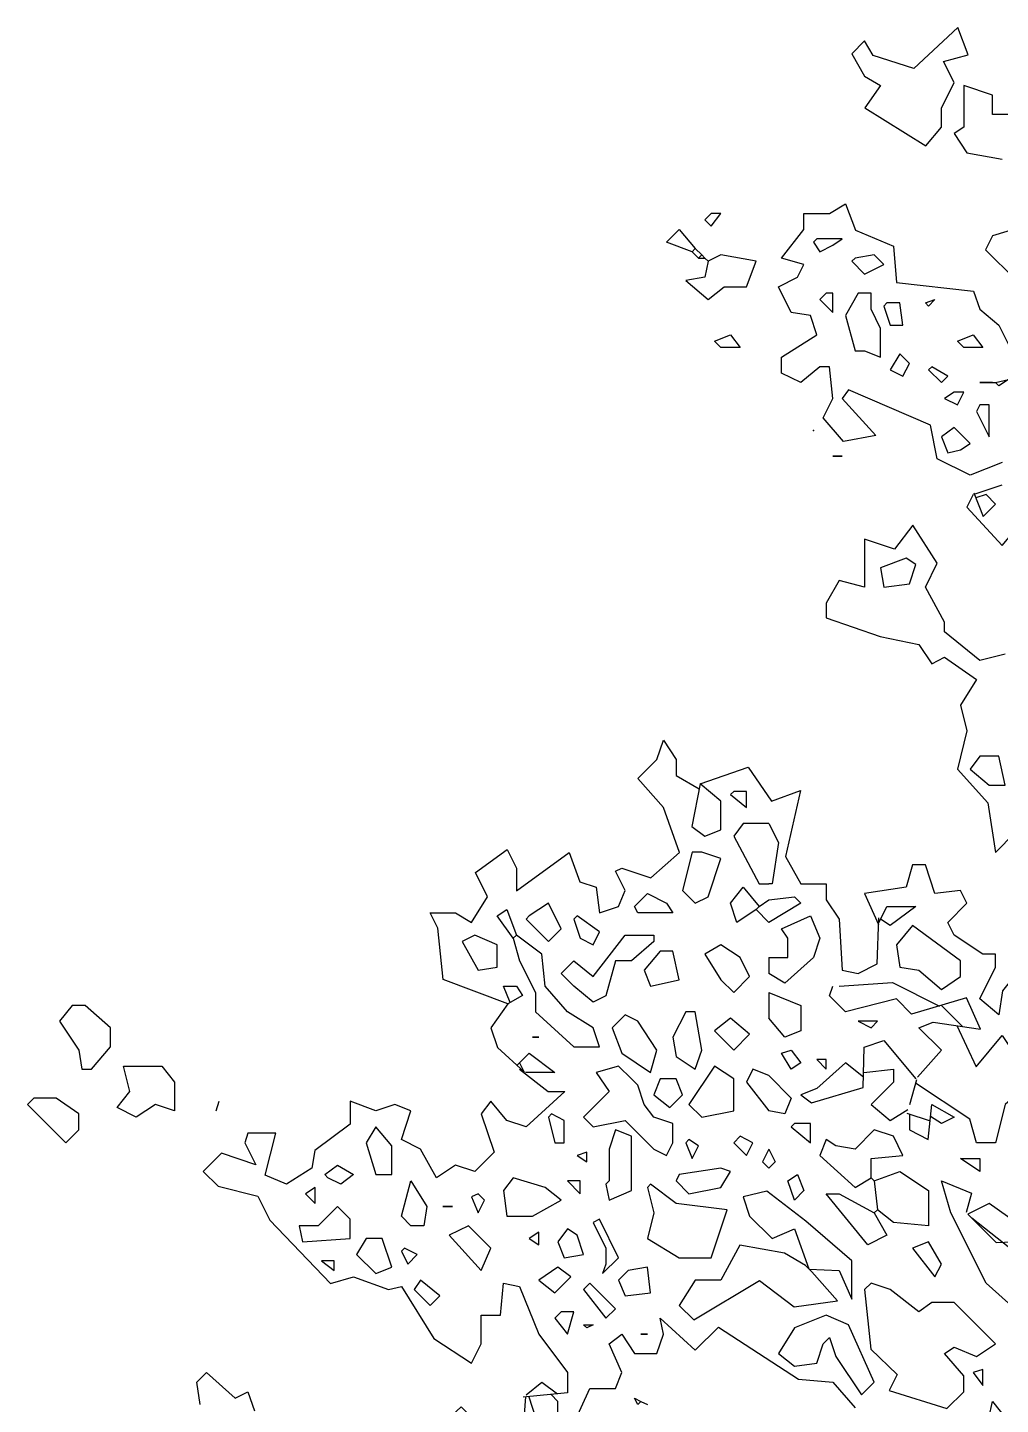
# Model space of a CAD drawing. Header units: metres. Extents: x -3.8 to 7.9, y -0.6 to 14.
# Drawn here: x -2.965 to -1.485, y 10.5 to 12.595 of the extents above; entities that cross this region are included whole.
import ezdxf

# ---------------------------------------------------------------- set-up
doc = ezdxf.new("R2010")
doc.units = ezdxf.units.M
doc.layers.add('ceco.net 88 green shadow', color=102, linetype='Continuous')
doc.layers.add('ceco.net 88 pair trees', color=7, linetype='Continuous')

msp = doc.modelspace()

# ---------------------------------------------------------------- linework, layer by layer
at = {"layer": 'ceco.net 88 green shadow', "linetype": 'Continuous'}
for p, q in [((-1.4976, 12.4923), (-1.5413, 12.5069)), ((-1.5413, 12.5069), (-1.5413, 12.4728)), ((-1.4976, 12.4631), (-1.4976, 12.4923)), ((-1.5413, 12.4728), (-1.5413, 12.4437)), ((-1.4733, 12.4631), (-1.4976, 12.4631)), ((-1.5413, 12.4437), (-1.5559, 12.434)), ((-1.5559, 12.434), (-1.5365, 12.4048)), ((-1.5365, 12.4048), (-1.483, 12.3951)), ((-1.9253, 12.3125), (-1.935, 12.3027)), ((-1.935, 12.3027), (-1.9253, 12.293)), ((-1.9253, 12.293), (-1.9107, 12.3125)), ((-1.9107, 12.3125), (-1.9253, 12.3125)), ((-1.9933, 12.2687), (-1.9739, 12.2882)), ((-1.9739, 12.2882), (-1.9496, 12.259)), ((-1.9544, 12.2541), (-1.9933, 12.2687)), ((-1.9544, 12.2541), (-1.9496, 12.259)), ((-1.9496, 12.259), (-1.9398, 12.2493)), ((-1.7649, 12.2736), (-1.7697, 12.2687)), ((-1.7697, 12.2687), (-1.76, 12.2541)), ((-1.726, 12.2736), (-1.7649, 12.2736)), ((-1.76, 12.2541), (-1.7406, 12.2639)), ((-1.7406, 12.2639), (-1.726, 12.2736)), ((-1.9544, 12.2541), (-1.9447, 12.2444)), ((-1.9447, 12.2444), (-1.9398, 12.2493)), ((-1.9447, 12.2444), (-1.935, 12.2444)), ((-1.9398, 12.2493), (-1.935, 12.2444)), ((-1.935, 12.2444), (-1.9301, 12.2396)), ((-1.9301, 12.2396), (-1.935, 12.2153)), ((-1.9107, 12.2493), (-1.9301, 12.2396)), ((-1.8572, 12.2396), (-1.9107, 12.2493)), ((-1.8718, 12.2007), (-1.8572, 12.2396)), ((-1.7066, 12.2444), (-1.7114, 12.2396)), ((-1.7114, 12.2396), (-1.692, 12.2201)), ((-1.6774, 12.2493), (-1.7066, 12.2444)), ((-1.6628, 12.2347), (-1.6774, 12.2493)), ((-1.692, 12.2201), (-1.6628, 12.2347)), ((-1.935, 12.2153), (-1.9641, 12.2104)), ((-1.9641, 12.2104), (-1.9301, 12.1812)), ((-1.9301, 12.1812), (-1.9058, 12.2007)), ((-1.9058, 12.2007), (-1.8718, 12.2007)), ((-1.7503, 12.191), (-1.76, 12.1812)), ((-1.76, 12.1812), (-1.7406, 12.1618)), ((-1.7406, 12.191), (-1.7503, 12.191)), ((-1.7406, 12.1618), (-1.7406, 12.191)), ((-1.7017, 12.191), (-1.7211, 12.1569)), ((-1.6823, 12.191), (-1.7017, 12.191)), ((-1.6823, 12.1667), (-1.6823, 12.191)), ((-1.658, 12.1764), (-1.6628, 12.1715)), ((-1.6385, 12.1764), (-1.658, 12.1764)), ((-1.6337, 12.1424), (-1.6385, 12.1764)), ((-1.5996, 12.1764), (-1.5851, 12.1812)), ((-1.5948, 12.1715), (-1.5996, 12.1764)), ((-1.5851, 12.1812), (-1.5948, 12.1715)), ((-1.7211, 12.1569), (-1.7066, 12.1035)), ((-1.6677, 12.1375), (-1.6823, 12.1667)), ((-1.6628, 12.1715), (-1.6531, 12.1424)), ((-1.6677, 12.0938), (-1.6677, 12.1375)), ((-1.6531, 12.1424), (-1.6337, 12.1424)), ((-1.9204, 12.1181), (-1.8961, 12.1278)), ((-1.9107, 12.1083), (-1.9204, 12.1181)), ((-1.8961, 12.1278), (-1.8815, 12.1083)), ((-1.551, 12.1181), (-1.5267, 12.1278)), ((-1.5413, 12.1083), (-1.551, 12.1181)), ((-1.5267, 12.1278), (-1.5122, 12.1083)), ((-1.8815, 12.1083), (-1.9107, 12.1083)), ((-1.7066, 12.1035), (-1.692, 12.1035)), ((-1.692, 12.1035), (-1.6677, 12.0938)), ((-1.6385, 12.0986), (-1.6531, 12.0743)), ((-1.6239, 12.084), (-1.6385, 12.0986)), ((-1.5122, 12.1083), (-1.5413, 12.1083)), ((-1.6531, 12.0743), (-1.6337, 12.0646)), ((-1.6337, 12.0646), (-1.6239, 12.084)), ((-1.5899, 12.0792), (-1.5948, 12.0743)), ((-1.5948, 12.0743), (-1.5753, 12.0549)), ((-1.5656, 12.0646), (-1.5899, 12.0792)), ((-1.5753, 12.0549), (-1.5656, 12.0646)), ((-1.4976, 12.0549), (-1.517, 12.0549)), ((-1.517, 12.0549), (-1.4976, 12.0549)), ((-1.4976, 12.0549), (-1.4927, 12.0549)), ((-1.4927, 12.0549), (-1.4733, 12.0597)), ((-1.4879, 12.05), (-1.4927, 12.0549)), ((-1.4733, 12.0597), (-1.4879, 12.05)), ((-1.5559, 12.0403), (-1.5705, 12.0306)), ((-1.5705, 12.0306), (-1.551, 12.0209)), ((-1.5413, 12.0403), (-1.5559, 12.0403)), ((-1.551, 12.0209), (-1.5413, 12.0403)), ((-1.517, 12.0209), (-1.5219, 12.0111)), ((-1.5219, 12.0111), (-1.5024, 11.9723)), ((-1.5024, 12.0209), (-1.517, 12.0209)), ((-1.5024, 11.9723), (-1.5024, 12.0209)), ((-1.5559, 11.9868), (-1.5753, 11.9723)), ((-1.5316, 11.9625), (-1.5559, 11.9868)), ((-1.5753, 11.9723), (-1.5656, 11.948)), ((-1.5656, 11.948), (-1.5462, 11.9528)), ((-1.5462, 11.9528), (-1.5316, 11.9625)), ((-1.7406, 11.9431), (-1.726, 11.9431)), ((-1.726, 11.9431), (-1.7406, 11.9431)), ((-1.6288, 11.7876), (-1.6677, 11.773)), ((-1.6142, 11.7779), (-1.6288, 11.7876)), ((-1.6239, 11.7487), (-1.6142, 11.7779)), ((-1.6677, 11.773), (-1.6628, 11.7438)), ((-1.6628, 11.7438), (-1.6239, 11.7487)), ((-1.517, 11.4863), (-1.5316, 11.4668)), ((-1.4879, 11.4863), (-1.517, 11.4863)), ((-1.4781, 11.4425), (-1.4879, 11.4863)), ((-1.5316, 11.4668), (-1.5024, 11.4425)), ((-1.5024, 11.4425), (-1.4781, 11.4425)), ((-1.8912, 11.4328), (-1.8961, 11.4279)), ((-1.8961, 11.4279), (-1.8718, 11.4085)), ((-1.8718, 11.4328), (-1.8912, 11.4328)), ((-1.8718, 11.4085), (-1.8718, 11.4328)), ((-1.8767, 11.3842), (-1.8912, 11.3648)), ((-1.8378, 11.3842), (-1.8767, 11.3842)), ((-1.8378, 11.3842), (-1.8232, 11.355)), ((-1.8912, 11.3648), (-1.8524, 11.2919)), ((-1.9544, 11.3405), (-1.969, 11.2821)), ((-1.9398, 11.3405), (-1.9544, 11.3405)), ((-1.9107, 11.3307), (-1.9398, 11.3405)), ((-1.8232, 11.355), (-1.8329, 11.2919)), ((-1.9301, 11.2724), (-1.9107, 11.3307)), ((-2.0419, 11.2578), (-2.0225, 11.2773)), ((-2.0225, 11.2773), (-1.9933, 11.2627)), ((-1.969, 11.2821), (-1.9496, 11.2627)), ((-1.8961, 11.2627), (-1.8767, 11.287)), ((-1.8767, 11.287), (-1.8524, 11.2578)), ((-1.8524, 11.2919), (-1.8378, 11.2919)), ((-1.8329, 11.2919), (-1.8378, 11.2919)), ((-2.2509, 11.2433), (-2.2363, 11.253)), ((-2.2363, 11.253), (-2.2217, 11.2141)), ((-2.1731, 11.2627), (-2.2023, 11.2433)), ((-2.1537, 11.2238), (-2.1731, 11.2627)), ((-2.037, 11.2481), (-2.0419, 11.2578)), ((-1.9933, 11.2627), (-1.9836, 11.2481)), ((-1.9496, 11.2627), (-1.9301, 11.2724)), ((-1.8864, 11.2335), (-1.8961, 11.2627)), ((-1.8572, 11.253), (-1.8864, 11.2335)), ((-1.8572, 11.253), (-1.8524, 11.2578)), ((-1.8572, 11.253), (-1.8378, 11.2335)), ((-1.8524, 11.2578), (-1.8378, 11.2676)), ((-1.8378, 11.2676), (-1.7989, 11.2724)), ((-1.7892, 11.2627), (-1.8378, 11.2335)), ((-1.7989, 11.2724), (-1.7892, 11.2627)), ((-2.2266, 11.2092), (-2.2509, 11.2433)), ((-2.2023, 11.2433), (-2.2071, 11.2384)), ((-2.2071, 11.2384), (-2.1731, 11.2044)), ((-2.1294, 11.2433), (-2.1342, 11.2384)), ((-2.1342, 11.2384), (-2.1245, 11.2092)), ((-2.0954, 11.219), (-2.1294, 11.2433)), ((-1.9836, 11.2481), (-2.037, 11.2481)), ((-1.8183, 11.2238), (-1.7746, 11.2433)), ((-1.7746, 11.2433), (-1.76, 11.2092)), ((-2.2849, 11.2141), (-2.3043, 11.2044)), ((-2.2509, 11.1995), (-2.2849, 11.2141)), ((-2.2266, 11.2092), (-2.2217, 11.2141)), ((-2.1828, 11.1849), (-2.2217, 11.2141)), ((-2.1731, 11.2044), (-2.1537, 11.2238)), ((-2.1051, 11.1995), (-2.0954, 11.219)), ((-2.1051, 11.1509), (-2.0565, 11.2141)), ((-2.0565, 11.2141), (-2.0127, 11.2141)), ((-2.0127, 11.2141), (-2.0127, 11.2044)), ((-1.8086, 11.2092), (-1.8183, 11.2238)), ((-1.6191, 11.2287), (-1.6434, 11.1995)), ((-1.5462, 11.1752), (-1.6191, 11.2287)), ((-2.3043, 11.2044), (-2.28, 11.1606)), ((-2.2509, 11.1655), (-2.2509, 11.1995)), ((-2.2266, 11.2092), (-2.2169, 11.1752)), ((-2.1245, 11.2092), (-2.1051, 11.1995)), ((-2.0127, 11.2044), (-2.0468, 11.1752)), ((-1.9107, 11.1995), (-1.935, 11.1849)), ((-1.8815, 11.1801), (-1.9107, 11.1995)), ((-1.8086, 11.1801), (-1.8086, 11.2092)), ((-1.76, 11.2092), (-1.7697, 11.1801)), ((-1.6434, 11.1995), (-1.6385, 11.1655)), ((-2.2169, 11.1752), (-2.1926, 11.1266)), ((-2.178, 11.1363), (-2.1828, 11.1849)), ((-2.1537, 11.1558), (-2.1342, 11.1752)), ((-2.1342, 11.1752), (-2.1051, 11.1509)), ((-2.0711, 11.1752), (-2.0856, 11.1218)), ((-2.0468, 11.1752), (-2.0711, 11.1752)), ((-2.003, 11.1898), (-2.0273, 11.1606)), ((-1.9836, 11.1898), (-2.003, 11.1898)), ((-1.9739, 11.1461), (-1.9836, 11.1898)), ((-1.935, 11.1849), (-1.9107, 11.1461)), ((-1.8669, 11.1509), (-1.8815, 11.1801)), ((-1.8378, 11.1801), (-1.8378, 11.1558)), ((-1.8378, 11.1801), (-1.8086, 11.1801)), ((-1.7697, 11.1801), (-1.8135, 11.1412)), ((-1.5462, 11.1509), (-1.5462, 11.1752)), ((-2.28, 11.1606), (-2.2509, 11.1655)), ((-2.1342, 11.1363), (-2.1537, 11.1558)), ((-2.0273, 11.1606), (-2.0176, 11.1363)), ((-1.8912, 11.1266), (-1.8669, 11.1509)), ((-1.8135, 11.1412), (-1.8378, 11.1558)), ((-1.6385, 11.1655), (-1.6094, 11.1606)), ((-1.6094, 11.1606), (-1.5753, 11.1315)), ((-1.5753, 11.1315), (-1.5462, 11.1509)), ((-2.144, 11.0975), (-2.178, 11.1363)), ((-2.1051, 11.112), (-2.1342, 11.1363)), ((-2.0176, 11.1363), (-1.9739, 11.1461)), ((-1.9107, 11.1461), (-1.8912, 11.1266)), ((-2.8973, 11.1072), (-2.9167, 11.0829)), ((-2.8778, 11.1072), (-2.8973, 11.1072)), ((-2.8389, 11.0732), (-2.8778, 11.1072)), ((-2.1926, 11.1266), (-2.1926, 11.0975)), ((-2.0856, 11.1218), (-2.1051, 11.112)), ((-1.8378, 11.1266), (-1.8378, 11.0877)), ((-1.8378, 11.1266), (-1.7892, 11.1072)), ((-1.7892, 11.1072), (-1.7892, 11.0683)), ((-2.1926, 11.0975), (-2.1342, 11.044)), ((-2.1051, 11.0732), (-2.144, 11.0975)), ((-2.0565, 11.0926), (-2.0759, 11.0732)), ((-2.037, 11.0829), (-2.0565, 11.0926)), ((-1.9641, 11.0975), (-1.9836, 11.0586)), ((-1.9496, 11.0975), (-1.9641, 11.0975)), ((-1.9398, 11.0391), (-1.9496, 11.0975)), ((-1.8961, 11.0877), (-1.9204, 11.0683)), ((-1.8669, 11.0634), (-1.8961, 11.0877)), ((-1.8135, 11.0586), (-1.8378, 11.0877)), ((-2.9167, 11.0829), (-2.8875, 11.0391)), ((-2.8389, 11.044), (-2.8389, 11.0732)), ((-2.0954, 11.044), (-2.1051, 11.0732)), ((-2.0759, 11.0732), (-2.0613, 11.0343)), ((-2.0079, 11.0391), (-2.037, 11.0829)), ((-1.9204, 11.0683), (-1.8912, 11.0391)), ((-1.7892, 11.0683), (-1.8135, 11.0586)), ((-1.7017, 11.0829), (-1.6823, 11.0732)), ((-1.6725, 11.0829), (-1.7017, 11.0829)), ((-1.6823, 11.0732), (-1.6725, 11.0829)), ((-2.8681, 11.01), (-2.8389, 11.044)), ((-2.1974, 11.0586), (-2.1877, 11.0586)), ((-2.1877, 11.0586), (-2.1974, 11.0586)), ((-2.1342, 11.044), (-2.1148, 11.044)), ((-2.1148, 11.044), (-2.0954, 11.044)), ((-1.9836, 11.0586), (-1.9787, 11.0294)), ((-1.8912, 11.0391), (-1.8669, 11.0634)), ((-2.8875, 11.0391), (-2.8827, 11.01)), ((-2.0613, 11.0343), (-2.0176, 11.0051)), ((-2.0176, 11.0051), (-2.0079, 11.0391)), ((-1.9787, 11.0294), (-1.9496, 11.01)), ((-1.9496, 11.01), (-1.9398, 11.0391)), ((-1.8183, 11.0343), (-1.8038, 11.0391)), ((-1.8038, 11.01), (-1.8183, 11.0343)), ((-1.8038, 11.0391), (-1.7892, 11.0197)), ((-1.7649, 11.0246), (-1.7503, 11.01)), ((-1.7503, 11.0246), (-1.7649, 11.0246)), ((-1.7503, 11.01), (-1.7503, 11.0246)), ((-2.8827, 11.01), (-2.8681, 11.01)), ((-2.8098, 10.976), (-2.8195, 11.0148)), ((-2.8195, 11.0148), (-2.7612, 11.0148)), ((-2.7612, 11.0148), (-2.7417, 10.9905)), ((-2.0662, 11.0148), (-2.1002, 11.0051)), ((-2.1002, 11.0051), (-2.0808, 10.976)), ((-2.0468, 10.9954), (-2.0662, 11.0148)), ((-1.9204, 11.0148), (-1.9593, 10.9565)), ((-1.8912, 10.9954), (-1.9204, 11.0148)), ((-1.8621, 11.01), (-1.8718, 10.9905)), ((-1.8378, 11.0003), (-1.8621, 11.01)), ((-1.7892, 11.0197), (-1.8038, 11.01)), ((-2.7417, 10.9905), (-2.7417, 10.9614)), ((-2.037, 10.9857), (-2.0468, 10.9954)), ((-2.0273, 10.9565), (-2.037, 10.9857)), ((-2.003, 10.9954), (-2.0127, 10.9711)), ((-1.9787, 10.9954), (-2.003, 10.9954)), ((-1.969, 10.9711), (-1.9787, 10.9954)), ((-1.8912, 10.9468), (-1.8912, 10.9954)), ((-1.8718, 10.9905), (-1.8378, 10.9468)), ((-1.8378, 11.0003), (-1.8038, 10.9662)), ((-2.9556, 10.9662), (-2.9653, 10.9565)), ((-2.9216, 10.9662), (-2.9556, 10.9662)), ((-2.8875, 10.9419), (-2.9216, 10.9662)), ((-2.8292, 10.9517), (-2.8098, 10.976)), ((-2.7417, 10.9614), (-2.7417, 10.9468)), ((-2.6786, 10.9468), (-2.6737, 10.9614)), ((-2.0808, 10.976), (-2.1197, 10.9371)), ((-2.0127, 10.9711), (-1.9884, 10.9517)), ((-1.9884, 10.9517), (-1.969, 10.9711)), ((-1.8038, 10.9662), (-1.8135, 10.9419)), ((-2.9653, 10.9565), (-2.907, 10.8982)), ((-2.8875, 10.9176), (-2.8875, 10.9419)), ((-2.8001, 10.9371), (-2.8292, 10.9517)), ((-2.7709, 10.9565), (-2.8001, 10.9371)), ((-2.7417, 10.9468), (-2.7709, 10.9565)), ((-2.1683, 10.9419), (-2.1731, 10.9371)), ((-2.1488, 10.9322), (-2.1683, 10.9419)), ((-2.0127, 10.9371), (-2.0273, 10.9565)), ((-1.9593, 10.9565), (-1.9398, 10.9371)), ((-1.9398, 10.9371), (-1.8912, 10.9468)), ((-1.8135, 10.9419), (-1.8378, 10.9468)), ((-2.907, 10.8982), (-2.8875, 10.9176)), ((-2.4356, 10.9225), (-2.4501, 10.8982)), ((-2.4113, 10.8933), (-2.4356, 10.9225)), ((-2.1731, 10.9371), (-2.1634, 10.8982)), ((-2.1488, 10.8982), (-2.1488, 10.9322)), ((-2.1197, 10.9371), (-2.1051, 10.9225)), ((-2.1051, 10.9225), (-2.0565, 10.9322)), ((-2.0711, 10.9176), (-2.0808, 10.8885)), ((-2.0468, 10.9079), (-2.0711, 10.9176)), ((-2.0565, 10.9322), (-2.0127, 10.8885)), ((-1.9836, 10.9274), (-2.0127, 10.9371)), ((-1.9836, 10.8982), (-1.9836, 10.9274)), ((-1.7989, 10.9274), (-1.8038, 10.9225)), ((-1.8038, 10.9225), (-1.7746, 10.8982)), ((-1.7746, 10.9274), (-1.7989, 10.9274)), ((-1.7746, 10.8982), (-1.7746, 10.9274)), ((-1.6774, 10.9176), (-1.7066, 10.8885)), ((-1.6482, 10.9079), (-1.6774, 10.9176)), ((-2.4501, 10.8982), (-2.4356, 10.8496)), ((-2.1634, 10.8982), (-2.1488, 10.8982)), ((-2.0468, 10.8253), (-2.0468, 10.9079)), ((-1.9933, 10.8788), (-1.9836, 10.8982)), ((-1.9593, 10.9031), (-1.9641, 10.8982)), ((-1.9641, 10.8982), (-1.9544, 10.8739)), ((-1.9447, 10.8933), (-1.9593, 10.9031)), ((-1.8815, 10.9079), (-1.8912, 10.8982)), ((-1.8912, 10.8982), (-1.8718, 10.8788)), ((-1.8621, 10.8982), (-1.8815, 10.9079)), ((-1.8718, 10.8788), (-1.8621, 10.8982)), ((-1.7503, 10.9031), (-1.76, 10.8788)), ((-1.7357, 10.8933), (-1.7503, 10.9031)), ((-1.6337, 10.8788), (-1.6482, 10.9079)), ((-2.4113, 10.8496), (-2.4113, 10.8933)), ((-2.1148, 10.8836), (-2.1294, 10.8788)), ((-2.1294, 10.8788), (-2.1148, 10.869)), ((-2.1148, 10.869), (-2.1148, 10.8836)), ((-2.0808, 10.8885), (-2.0808, 10.8399)), ((-2.0127, 10.8885), (-1.9933, 10.8788)), ((-1.9544, 10.8739), (-1.9447, 10.8933)), ((-1.8378, 10.8885), (-1.8475, 10.869)), ((-1.8378, 10.8885), (-1.8281, 10.869)), ((-1.76, 10.8788), (-1.7066, 10.8302)), ((-1.7066, 10.8885), (-1.7357, 10.8933)), ((-1.6823, 10.8739), (-1.6337, 10.8788)), ((-2.5133, 10.8496), (-2.4939, 10.8642)), ((-2.4939, 10.8642), (-2.4696, 10.8496)), ((-1.9107, 10.8593), (-1.9739, 10.8496)), ((-1.8961, 10.8545), (-1.9107, 10.8593)), ((-1.8475, 10.869), (-1.8378, 10.8593)), ((-1.8281, 10.869), (-1.8378, 10.8593)), ((-1.6823, 10.8447), (-1.6823, 10.8739)), ((-1.5462, 10.8739), (-1.517, 10.8739)), ((-1.517, 10.8545), (-1.5462, 10.8739)), ((-1.517, 10.8739), (-1.517, 10.8545)), ((-2.5085, 10.8447), (-2.5133, 10.8496)), ((-2.489, 10.835), (-2.5085, 10.8447)), ((-2.4696, 10.8496), (-2.489, 10.835)), ((-2.4356, 10.8496), (-2.4113, 10.8496)), ((-2.3967, 10.7864), (-2.3821, 10.8399)), ((-2.3821, 10.8399), (-2.3578, 10.801)), ((-2.2266, 10.8447), (-2.2412, 10.8253)), ((-2.178, 10.8302), (-2.2266, 10.8447)), ((-2.144, 10.8399), (-2.1245, 10.8204)), ((-2.1245, 10.8399), (-2.144, 10.8399)), ((-2.1245, 10.8204), (-2.1245, 10.8399)), ((-2.0808, 10.8399), (-2.0856, 10.835)), ((-2.0856, 10.835), (-2.0808, 10.8107)), ((-2.0176, 10.835), (-2.0225, 10.8302)), ((-1.9787, 10.8059), (-2.0176, 10.835)), ((-1.9739, 10.8496), (-1.9787, 10.8399)), ((-1.9787, 10.8399), (-1.9593, 10.8204)), ((-1.9107, 10.8302), (-1.8961, 10.8545)), ((-1.8086, 10.8399), (-1.794, 10.8496)), ((-1.7989, 10.8107), (-1.8086, 10.8399)), ((-1.794, 10.8496), (-1.7843, 10.8253)), ((-1.7066, 10.8302), (-1.6823, 10.8447)), ((-1.6823, 10.8447), (-1.6774, 10.8399)), ((-1.6774, 10.8399), (-1.6385, 10.8545)), ((-1.6774, 10.8399), (-1.6725, 10.7961)), ((-1.6385, 10.8545), (-1.5948, 10.8253)), ((-2.5279, 10.8302), (-2.5425, 10.8204)), ((-2.5425, 10.8204), (-2.5279, 10.8059)), ((-2.5279, 10.8059), (-2.5279, 10.8302)), ((-2.28, 10.8204), (-2.2898, 10.8156)), ((-2.2898, 10.8156), (-2.28, 10.7913)), ((-2.2703, 10.8107), (-2.28, 10.8204)), ((-2.2412, 10.8253), (-2.2363, 10.7864)), ((-2.1537, 10.8107), (-2.178, 10.8302)), ((-2.0808, 10.8107), (-2.0468, 10.8253)), ((-2.0225, 10.8302), (-2.0127, 10.7913)), ((-1.9593, 10.8204), (-1.9107, 10.8302)), ((-1.7843, 10.8253), (-1.7989, 10.8107)), ((-1.6871, 10.7427), (-1.7503, 10.8204)), ((-1.7503, 10.8204), (-1.7309, 10.8204)), ((-1.7309, 10.8204), (-1.6774, 10.7913)), ((-1.5948, 10.8253), (-1.5948, 10.7718)), ((-2.4939, 10.801), (-2.523, 10.7718)), ((-2.4744, 10.7816), (-2.4939, 10.801)), ((-2.3578, 10.801), (-2.3627, 10.7718)), ((-2.3335, 10.801), (-2.3189, 10.801)), ((-2.3189, 10.801), (-2.3335, 10.801)), ((-2.28, 10.7913), (-2.2703, 10.8107)), ((-2.1974, 10.7864), (-2.1537, 10.8107)), ((-1.901, 10.7961), (-1.9787, 10.8059)), ((-1.9253, 10.7232), (-1.901, 10.7961)), ((-1.6774, 10.7913), (-1.6725, 10.7961)), ((-1.6482, 10.7767), (-1.6725, 10.7961)), ((-2.5522, 10.7718), (-2.5473, 10.7475)), ((-2.523, 10.7718), (-2.5522, 10.7718)), ((-2.4744, 10.7524), (-2.4744, 10.7816)), ((-2.3821, 10.7718), (-2.3967, 10.7864)), ((-2.3627, 10.7718), (-2.3821, 10.7718)), ((-2.2946, 10.7718), (-2.3238, 10.7573)), ((-2.2606, 10.7378), (-2.2946, 10.7718)), ((-2.2363, 10.7864), (-2.1974, 10.7864)), ((-2.0954, 10.7816), (-2.1051, 10.7767)), ((-2.1051, 10.7767), (-2.0856, 10.7378)), ((-2.0662, 10.7232), (-2.0954, 10.7816)), ((-2.0127, 10.7913), (-2.0225, 10.7524)), ((-1.6774, 10.7913), (-1.658, 10.7573)), ((-1.5948, 10.7718), (-1.6482, 10.7767)), ((-2.5473, 10.7475), (-2.4744, 10.7524)), ((-2.4501, 10.7524), (-2.4647, 10.7281)), ((-2.4258, 10.7524), (-2.4501, 10.7524)), ((-2.4113, 10.7087), (-2.4258, 10.7524)), ((-2.3238, 10.7573), (-2.2752, 10.7038)), ((-2.1877, 10.7621), (-2.2023, 10.7524)), ((-2.2023, 10.7524), (-2.1877, 10.7427)), ((-2.1877, 10.7427), (-2.1877, 10.7621)), ((-2.144, 10.767), (-2.1585, 10.7475)), ((-2.1294, 10.7573), (-2.144, 10.767)), ((-2.1197, 10.7281), (-2.1294, 10.7573)), ((-2.0225, 10.7524), (-1.9739, 10.7232)), ((-1.658, 10.7573), (-1.6871, 10.7427)), ((-2.3918, 10.7378), (-2.3967, 10.733)), ((-2.3967, 10.733), (-2.387, 10.7135)), ((-2.3724, 10.7281), (-2.3918, 10.7378)), ((-2.2752, 10.7038), (-2.2606, 10.7378)), ((-2.1585, 10.7475), (-2.1488, 10.7232)), ((-2.0856, 10.7378), (-2.0856, 10.7135)), ((-1.5948, 10.7475), (-1.6191, 10.7378)), ((-1.6191, 10.7378), (-1.5851, 10.6941)), ((-1.5753, 10.7135), (-1.5948, 10.7475)), ((-2.5182, 10.7184), (-2.4987, 10.7038)), ((-2.4987, 10.7184), (-2.5182, 10.7184)), ((-2.4987, 10.7038), (-2.4987, 10.7184)), ((-2.4647, 10.7281), (-2.4356, 10.6989)), ((-2.4356, 10.6989), (-2.4113, 10.7087)), ((-2.387, 10.7135), (-2.3724, 10.7281)), ((-2.1585, 10.7087), (-2.1877, 10.6892)), ((-2.1391, 10.6941), (-2.1585, 10.7087)), ((-2.1488, 10.7232), (-2.1197, 10.7281)), ((-2.0905, 10.6989), (-2.0662, 10.7232)), ((-2.0856, 10.7135), (-2.0905, 10.6989)), ((-2.0225, 10.7087), (-2.0516, 10.7038)), ((-2.0176, 10.6698), (-2.0225, 10.7087)), ((-1.9739, 10.7232), (-1.9496, 10.7232)), ((-1.9496, 10.7232), (-1.9253, 10.7232)), ((-1.5851, 10.6941), (-1.5753, 10.7135)), ((-2.3675, 10.6892), (-2.3772, 10.6746)), ((-2.3384, 10.6649), (-2.3675, 10.6892)), ((-2.1877, 10.6892), (-2.1634, 10.6698)), ((-2.1634, 10.6698), (-2.1391, 10.6941)), ((-2.0516, 10.7038), (-2.0662, 10.6892)), ((-2.0662, 10.6892), (-2.0565, 10.6649)), ((-2.3772, 10.6746), (-2.3529, 10.6503)), ((-2.1099, 10.6844), (-2.1197, 10.6746)), ((-2.1197, 10.6746), (-2.0856, 10.6309)), ((-2.0711, 10.6455), (-2.1099, 10.6844)), ((-2.0565, 10.6649), (-2.0176, 10.6698)), ((-2.3529, 10.6503), (-2.3384, 10.6649)), ((-2.0856, 10.6309), (-2.0711, 10.6455)), ((-2.1537, 10.6406), (-2.1634, 10.6309)), ((-2.1634, 10.6309), (-2.144, 10.6066)), ((-2.1342, 10.6406), (-2.1537, 10.6406)), ((-2.144, 10.6066), (-2.1342, 10.6406)), ((-1.7503, 10.6358), (-1.7989, 10.6163)), ((-1.7163, 10.6212), (-1.7503, 10.6358)), ((-2.1197, 10.6212), (-2.1051, 10.6212)), ((-2.1148, 10.6163), (-2.1197, 10.6212)), ((-2.1051, 10.6212), (-2.1148, 10.6163)), ((-2.0322, 10.6066), (-2.0225, 10.6066)), ((-2.0225, 10.6066), (-2.0322, 10.6066)), ((-1.7989, 10.6163), (-1.8232, 10.5774)), ((-1.6774, 10.5337), (-1.7163, 10.6212)), ((-1.7649, 10.5629), (-1.7552, 10.592)), ((-1.7552, 10.592), (-1.7454, 10.6017)), ((-1.7454, 10.6017), (-1.7357, 10.5726)), ((-1.8232, 10.5774), (-1.7989, 10.558)), ((-1.7989, 10.558), (-1.7649, 10.5629)), ((-1.7357, 10.5726), (-1.6968, 10.5143)), ((-1.5122, 10.5531), (-1.5267, 10.5483)), ((-1.5267, 10.5483), (-1.5122, 10.5288)), ((-1.5122, 10.5288), (-1.5122, 10.5531)), ((-1.6968, 10.5143), (-1.6774, 10.5337)), ((-2.037, 10.4997), (-2.0419, 10.5094)), ((-2.0419, 10.5094), (-2.0322, 10.5045)), ((-2.037, 10.4997), (-2.0322, 10.5045)), ((-2.0322, 10.5045), (-2.0225, 10.4997))]:
    msp.add_line(p, q, dxfattribs=at)
msp.add_point((-1.7697, 11.982), dxfattribs=at)
at = {"layer": 'ceco.net 88 pair trees', "linetype": 'Continuous'}
for p, q in [((-1.5753, 11.1072), (-1.5433, 11.0751)), ((-2.2169, 11.0197), (-2.2108, 11.0076)), ((-1.613, 10.9939), (-1.6239, 10.9558)), ((-1.6276, 10.9432), (-1.5923, 10.9315)), ((-1.535, 10.7896), (-1.492, 10.7463)), ((-1.5292, 10.7838), (-1.4424, 10.7152)), ((-1.7722, 10.7014), (-1.7819, 10.7111))]:
    msp.add_line(p, q, dxfattribs=at)
for points in [[(-1.6174, 12.5331), (-1.6789, 12.5528), (-1.692, 12.5749), (-1.7114, 12.5555), (-1.692, 12.5214), (-1.6677, 12.5069), (-1.6917, 12.4731), (-1.5989, 12.4155), (-1.5753, 12.4437), (-1.5753, 12.4728), (-1.5559, 12.5117), (-1.5719, 12.5436), (-1.5345, 12.5538), (-1.5501, 12.5953), (-1.6174, 12.5331)], [(-1.2594, 12.208), (-1.2594, 12.1715), (-1.2886, 12.1715), (-1.3032, 12.191), (-1.2733, 12.2109), (-1.2305, 12.2019), (-1.2206, 12.2736), (-1.2444, 12.302), (-1.2329, 12.3317), (-1.2813, 12.337), (-1.3046, 12.2891), (-1.3323, 12.3076), (-1.3421, 12.3368), (-1.3817, 12.3815), (-1.4096, 12.3431), (-1.4609, 12.3543), (-1.4247, 12.3076), (-1.4247, 12.2833), (-1.449, 12.293), (-1.4976, 12.2784), (-1.5083, 12.2571), (-1.4619, 12.2116), (-1.4465, 12.1815)], [(-1.483, 11.9334), (-1.5316, 11.9139), (-1.5817, 11.939), (-1.5919, 11.99), (-1.7168, 12.0442), (-1.726, 12.0306), (-1.675, 11.9742), (-1.7243, 11.9652), (-1.7552, 12.0014), (-1.7406, 12.0306), (-1.7454, 12.0792), (-1.76, 12.0792), (-1.7892, 12.0549), (-1.8183, 12.0695), (-1.8183, 12.0938), (-1.7649, 12.1278), (-1.7746, 12.1569), (-1.8038, 12.1618), (-1.8232, 12.2007), (-1.794, 12.2153), (-1.7843, 12.2347), (-1.8183, 12.2444), (-1.7843, 12.2882), (-1.7843, 12.3125), (-1.7454, 12.3125), (-1.7211, 12.327), (-1.7061, 12.2867), (-1.648, 12.2627), (-1.6436, 12.2075), (-1.5262, 12.1939), (-1.517, 12.1667), (-1.4879, 12.1424), (-1.4636, 12.0938)], [(-1.5267, 11.8848), (-1.5365, 11.8653), (-1.483, 11.807), (-1.4587, 11.8362), (-1.4344, 11.8216), (-1.415, 11.8605), (-1.3907, 11.8508), (-1.3836, 11.8167)], [(-1.5258, 11.887), (-1.5119, 11.851), (-1.4927, 11.8702), (-1.5073, 11.8848), (-1.5228, 11.8797)], [(-1.5253, 11.8853), (-1.483, 11.8994)], [(-1.4781, 11.6418), (-1.517, 11.6321), (-1.5705, 11.6758), (-1.5705, 11.6904), (-1.5996, 11.7438), (-1.5817, 11.7801), (-1.6186, 11.8381), (-1.6465, 11.8017), (-1.692, 11.8167), (-1.692, 11.7438), (-1.7309, 11.7536), (-1.7503, 11.7195), (-1.7503, 11.6972), (-1.6686, 11.6685), (-1.6094, 11.6564), (-1.5899, 11.6272), (-1.5705, 11.6369), (-1.5219, 11.6029), (-1.5462, 11.564), (-1.5365, 11.5251), (-1.551, 11.4668), (-1.5046, 11.4156), (-1.4932, 11.34), (-1.4636, 11.3696)], [(-2.2348, 11.1094), (-2.333, 11.1463), (-2.3413, 11.2248), (-2.3529, 11.2481), (-2.3141, 11.2481), (-2.2898, 11.2335), (-2.2655, 11.2724), (-2.2839, 11.3096), (-2.2358, 11.3444), (-2.2217, 11.3162), (-2.2217, 11.2814), (-2.1413, 11.34), (-2.125, 11.2953), (-2.1002, 11.287), (-2.0954, 11.2481), (-2.0662, 11.2578), (-2.0565, 11.2821), (-2.0711, 11.3113), (-2.0613, 11.3162), (-2.0171, 11.3013), (-1.9736, 11.3397), (-1.9982, 11.4085), (-2.037, 11.4522), (-2.0079, 11.4814), (-1.9982, 11.5106), (-1.9787, 11.4814), (-1.9787, 11.4571), (-1.9435, 11.4369)], [(-1.942, 11.4445), (-1.8691, 11.4697), (-1.8336, 11.418), (-1.7897, 11.4343), (-1.8123, 11.3337), (-1.7892, 11.2919), (-1.7503, 11.2919), (-1.7503, 11.2676), (-1.7309, 11.2384), (-1.726, 11.1606), (-1.7017, 11.1558), (-1.6728, 11.1704), (-1.6706, 11.2403)], [(-1.942, 11.4442), (-1.9547, 11.3796), (-1.935, 11.3648), (-1.9107, 11.3745), (-1.9107, 11.4182), (-1.942, 11.4445)], [(-1.3907, 11.3307), (-1.3654, 11.2751), (-1.4825, 11.1293), (-1.4879, 11.0926), (-1.517, 11.1169), (-1.4927, 11.1655), (-1.4927, 11.1849), (-1.5122, 11.1849), (-1.5559, 11.2141), (-1.5656, 11.2335), (-1.5365, 11.2627), (-1.5462, 11.2821), (-1.5851, 11.2773), (-1.5996, 11.321), (-1.6191, 11.321), (-1.6288, 11.287), (-1.692, 11.2773), (-1.6711, 11.2301)], [(-1.6711, 11.2318), (-1.658, 11.2578), (-1.6142, 11.2578), (-1.6531, 11.2287), (-1.6677, 11.2384)], [(-2.2312, 11.1113), (-2.2412, 11.1363), (-2.2217, 11.1363), (-2.2122, 11.122), (-2.2346, 11.1094)], [(-1.6118, 10.9981), (-1.5753, 11.0391), (-1.6094, 11.0732), (-1.588, 11.0817), (-1.516, 11.0712), (-1.5369, 11.1184), (-1.6205, 11.0938), (-1.6434, 11.1169), (-1.7211, 11.0975), (-1.7454, 11.1218), (-1.7406, 11.1363)], [(-1.7309, 11.1363), (-1.6497, 11.1419), (-1.5783, 11.1062)], [(-2.2348, 11.1094), (-2.2606, 11.0732), (-2.2504, 11.043), (-2.2096, 11.0054)], [(-1.4662, 11.0372), (-1.4555, 11.078), (-1.4344, 11.078), (-1.4084, 11.0362), (-1.4237, 10.9857), (-1.4441, 10.9857), (-1.4781, 10.9565), (-1.4927, 10.8982), (-1.5219, 10.8982), (-1.5321, 10.9339), (-1.6147, 10.9886)], [(-1.552, 11.0766), (-1.5226, 11.0136), (-1.4828, 11.0613), (-1.449, 11.01)], [(-1.6937, 10.9978), (-1.7211, 11.0197), (-1.7649, 10.9808), (-1.7892, 10.9711), (-1.7729, 10.959), (-1.6944, 10.9823), (-1.6925, 11.0438), (-1.6628, 11.0537), (-1.6142, 10.9954)], [(-2.221, 11.0156), (-2.2023, 11.0343), (-2.1634, 11.0051), (-2.2079, 11.0051)], [(-2.2169, 11.01), (-2.1736, 10.976), (-2.1478, 10.976), (-2.2069, 10.9225), (-2.2363, 10.9322), (-2.2606, 10.9614), (-2.2752, 10.9419), (-2.2557, 10.8836), (-2.2849, 10.8545), (-2.3141, 10.8642), (-2.3432, 10.8447), (-2.3675, 10.8885), (-2.3967, 10.9031), (-2.3821, 10.9468), (-2.4064, 10.9565), (-2.4356, 10.9468), (-2.4744, 10.9614), (-2.4744, 10.9262), (-2.5284, 10.8865), (-2.5328, 10.8593), (-2.5716, 10.835), (-2.604, 10.8489), (-2.5877, 10.9128), (-2.63, 10.9128), (-2.6348, 10.8982), (-2.618, 10.8647), (-2.6703, 10.8822), (-2.698, 10.8545), (-2.6754, 10.8319), (-2.6149, 10.8166), (-2.5967, 10.7801), (-2.5043, 10.6841), (-2.4696, 10.6941), (-2.4161, 10.6746), (-2.3967, 10.6795), (-2.3471, 10.6), (-2.2898, 10.5629), (-2.2752, 10.592), (-2.2752, 10.6358), (-2.246, 10.6358), (-2.2412, 10.6844), (-2.2169, 10.6795), (-2.1877, 10.6066), (-2.144, 10.5483), (-2.144, 10.5177), (-2.2115, 10.5109)], [(-1.6934, 11.0049), (-1.6482, 11.01), (-1.6482, 10.9905), (-1.6823, 10.9565), (-1.6531, 10.9322), (-1.6261, 10.9485)], [(-1.6239, 10.9419), (-1.6239, 10.9176), (-1.5953, 10.9033), (-1.5899, 10.9565), (-1.5559, 10.9371), (-1.5753, 10.9274), (-1.5919, 10.9383)], [(-1.44, 10.7033), (-1.4249, 10.6693), (-1.4344, 10.6455), (-1.4636, 10.6455), (-1.5073, 10.6844), (-1.5608, 10.7913), (-1.5753, 10.8399), (-1.5294, 10.8214), (-1.5374, 10.792)], [(-1.7763, 10.7055), (-1.7306, 10.7036), (-1.7114, 10.6601), (-1.7114, 10.7184), (-1.7814, 10.7789), (-1.8409, 10.8246), (-1.8767, 10.8156), (-1.8669, 10.7864), (-1.8329, 10.7524), (-1.7989, 10.767), (-1.7768, 10.706)], [(-1.492, 10.7463), (-1.4533, 10.7478), (-1.4344, 10.7573), (-1.5024, 10.8059), (-1.535, 10.7896)], [(-1.7819, 10.7111), (-1.814, 10.7303), (-1.882, 10.742), (-1.9107, 10.6892), (-1.9496, 10.6892), (-1.9739, 10.6503), (-1.952, 10.6285), (-1.8521, 10.6883), (-1.7994, 10.6484), (-1.7333, 10.6574), (-1.7722, 10.7014)], [(-1.6546, 10.5213), (-1.5668, 10.4936), (-1.5413, 10.5191), (-1.5413, 10.5434), (-1.5705, 10.5774), (-1.5559, 10.5872), (-1.5219, 10.5726), (-1.4927, 10.592), (-1.5559, 10.6552), (-1.5899, 10.6552), (-1.6094, 10.6406), (-1.6531, 10.6746), (-1.6823, 10.6844), (-1.692, 10.6746), (-1.6825, 10.5838), (-1.6424, 10.5454), (-1.6546, 10.5213)], [(-2.1391, 10.4608), (-2.1099, 10.524), (-2.0711, 10.524), (-2.0613, 10.5483), (-2.0808, 10.592), (-2.0613, 10.6066), (-2.0419, 10.5774), (-2.0079, 10.5774), (-1.9982, 10.6066), (-2.003, 10.6309), (-1.9496, 10.5823), (-1.9143, 10.6175), (-1.7926, 10.5381), (-1.7406, 10.5337), (-1.7066, 10.4948)], [(-2.7029, 10.4997), (-2.7077, 10.5337), (-2.6931, 10.5483), (-2.6494, 10.5094), (-2.63, 10.5191), (-2.6202, 10.49)], [(-2.2071, 10.5143), (-2.1828, 10.5337), (-2.1593, 10.5162)], [(-2.4732, 10.3643), (-2.4258, 10.3539), (-2.4069, 10.3918), (-2.438, 10.4613), (-2.387, 10.4511), (-2.3495, 10.4557), (-2.3056, 10.496), (-2.2606, 10.4511), (-2.212, 10.4511), (-2.2074, 10.5113)], [(-2.203, 10.5116), (-2.1926, 10.4802), (-2.1585, 10.4657), (-2.1585, 10.5045), (-2.169, 10.5152)], [(-1.5559, 10.4268), (-1.5219, 10.4365), (-1.5088, 10.4538), (-1.4976, 10.5045), (-1.4507, 10.4453), (-1.4271, 10.4066), (-1.4538, 10.3976), (-1.4708, 10.4049)]]:
    msp.add_lwpolyline(points, dxfattribs=at)

doc.saveas('drawing.dxf')
